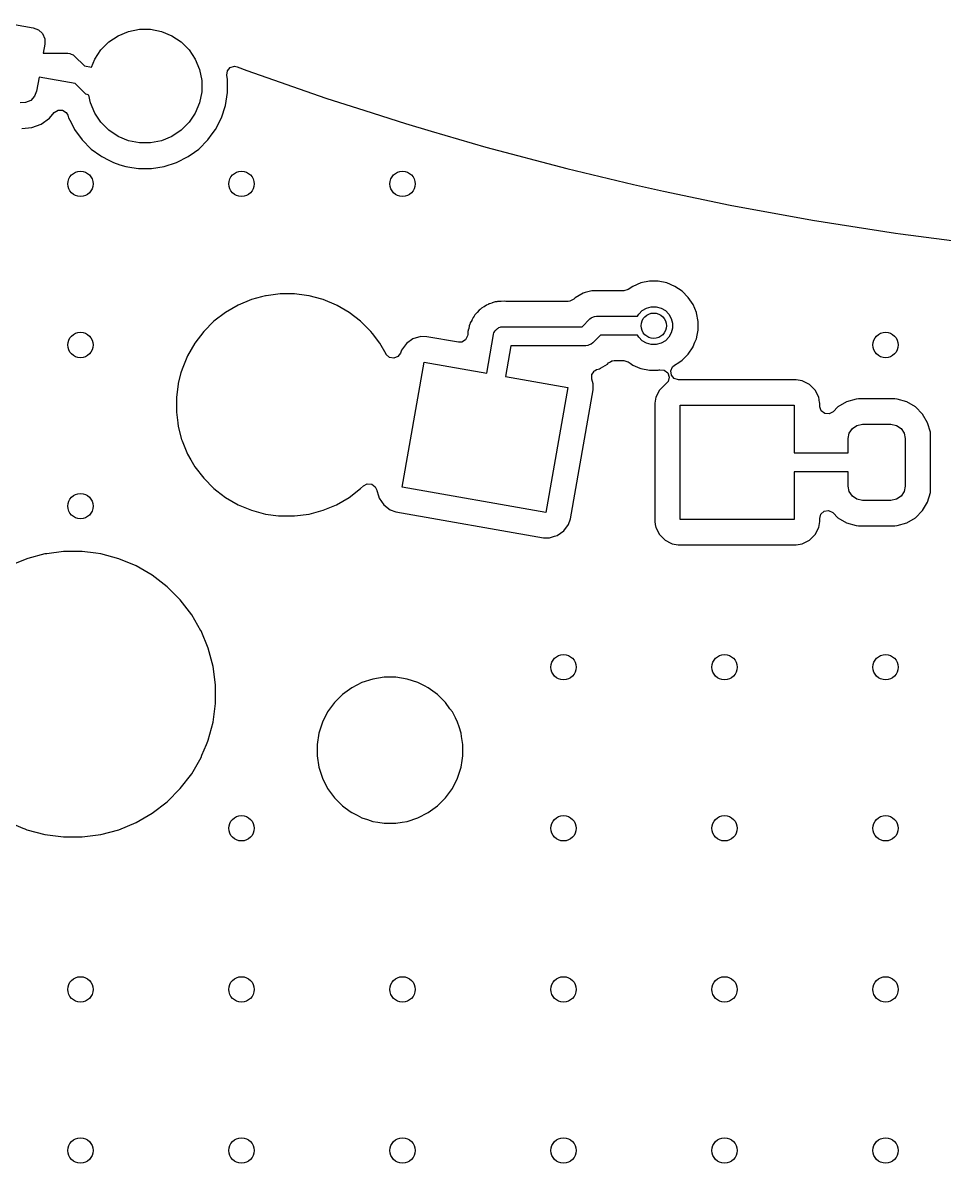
# Model space of a CAD drawing. Extents: x 2.6 to 14.2, y -9.4 to -3.8.
# Drawn here: x 7.147 to 7.72, y -5.138 to -4.431 of the extents above; entities that cross this region are included whole.
import ezdxf

# ---------------------------------------------------------------- set-up
doc = ezdxf.new("R2010")
doc.units = 0
doc.header["$MEASUREMENT"] = 0
doc.layers.add('BLACK', color=7, linetype='CONTINUOUS')

msp = doc.modelspace()

# ---------------------------------------------------------------- linework, layer by layer
at = {"layer": 'BLACK', "linetype": 'CONTINUOUS'}
for p, q in [((7.13649, -4.43055), (7.15393, -4.43362)), ((7.15393, -4.43362), (7.15715, -4.43487)), ((7.15715, -4.43487), (7.15965, -4.43727)), ((7.15965, -4.43727), (7.16104, -4.44043)), ((7.2066, -4.43859), (7.21302, -4.43593)), ((7.21302, -4.43593), (7.21983, -4.43458)), ((7.21983, -4.43458), (7.22678, -4.43458)), ((7.22678, -4.43458), (7.23359, -4.43593)), ((7.23359, -4.43593), (7.24001, -4.43859)), ((7.16112, -4.44388), (7.16014, -4.44944)), ((7.16104, -4.44043), (7.16112, -4.44388)), ((7.19591, -4.44736), (7.20083, -4.44245)), ((7.20083, -4.44245), (7.2066, -4.43859)), ((7.24001, -4.43859), (7.24578, -4.44245)), ((7.24578, -4.44245), (7.25069, -4.44736)), ((7.16014, -4.44944), (7.17544, -4.44944)), ((7.17544, -4.44944), (7.17659, -4.44955)), ((7.17659, -4.44955), (7.17747, -4.44992)), ((7.17747, -4.44992), (7.17872, -4.45044)), ((7.17872, -4.45044), (7.17961, -4.45117)), ((7.17961, -4.45117), (7.18565, -4.4572)), ((7.19205, -4.45314), (7.19591, -4.44736)), ((7.25069, -4.44736), (7.25455, -4.45314)), ((7.18565, -4.4572), (7.19005, -4.45798)), ((7.19005, -4.45798), (7.19205, -4.45314)), ((7.25455, -4.45314), (7.25721, -4.45956)), ((7.25721, -4.45956), (7.25857, -4.46637)), ((7.27444, -4.46042), (7.27621, -4.45832)), ((7.27621, -4.45832), (7.27884, -4.45751)), ((7.27884, -4.45751), (7.28064, -4.45782)), ((7.28064, -4.45782), (7.28657, -4.46007)), ((7.15753, -4.46424), (7.15599, -4.47296)), ((7.17993, -4.46819), (7.15753, -4.46424)), ((7.25857, -4.46637), (7.25857, -4.47331)), ((7.27408, -4.46315), (7.27444, -4.46042)), ((7.2745, -4.46581), (7.27408, -4.46315)), ((7.2745, -4.47387), (7.2745, -4.46581)), ((7.28657, -4.46007), (7.33565, -4.47725)), ((7.15599, -4.47296), (7.15474, -4.47618)), ((7.18576, -4.47402), (7.17993, -4.46819)), ((7.25857, -4.47331), (7.25721, -4.48013)), ((7.14918, -4.48007), (7.14573, -4.48015)), ((7.15235, -4.47868), (7.14918, -4.48007)), ((7.15474, -4.47618), (7.15235, -4.47868)), ((7.18665, -4.47475), (7.18576, -4.47402)), ((7.1874, -4.47506), (7.18665, -4.47475)), ((7.18848, -4.47551), (7.1874, -4.47506)), ((7.1894, -4.48013), (7.18848, -4.47551)), ((7.19205, -4.48654), (7.1894, -4.48013)), ((7.25721, -4.48013), (7.25455, -4.48654)), ((7.27324, -4.48183), (7.2745, -4.47387)), ((7.33565, -4.47725), (7.35986, -4.48502)), ((7.16394, -4.48981), (7.16699, -4.48625)), ((7.16699, -4.48625), (7.1693, -4.48475)), ((7.1693, -4.48475), (7.17205, -4.48474)), ((7.17205, -4.48474), (7.17437, -4.48621)), ((7.17437, -4.48621), (7.17534, -4.48792)), ((7.19591, -4.49232), (7.19205, -4.48654)), ((7.25455, -4.48654), (7.25069, -4.49232)), ((7.27075, -4.48949), (7.27324, -4.48183)), ((7.35986, -4.48502), (7.38515, -4.49314)), ((7.15302, -4.49557), (7.15884, -4.49338)), ((7.15884, -4.49338), (7.16394, -4.48981)), ((7.17534, -4.48792), (7.17585, -4.48949)), ((7.17585, -4.48949), (7.17738, -4.49248)), ((7.17738, -4.49248), (7.17951, -4.49667)), ((7.20083, -4.49723), (7.19591, -4.49232)), ((7.25069, -4.49232), (7.24578, -4.49723)), ((7.26709, -4.49668), (7.27075, -4.48949)), ((7.38515, -4.49314), (7.40102, -4.49779)), ((7.14683, -4.49624), (7.15302, -4.49557)), ((7.17951, -4.49667), (7.17951, -4.49668)), ((7.17951, -4.49668), (7.18425, -4.5032)), ((7.2066, -4.50109), (7.20083, -4.49723)), ((7.21302, -4.50375), (7.2066, -4.50109)), ((7.24001, -4.50109), (7.23359, -4.50375)), ((7.24578, -4.49723), (7.24001, -4.50109)), ((7.26236, -4.5032), (7.26503, -4.49952)), ((7.26503, -4.49952), (7.26709, -4.49668)), ((7.40102, -4.49779), (7.43505, -4.50775)), ((7.18425, -4.5032), (7.18995, -4.50889)), ((7.18995, -4.50889), (7.19586, -4.51319)), ((7.21983, -4.5051), (7.21302, -4.50375)), ((7.22678, -4.5051), (7.21983, -4.5051)), ((7.23359, -4.50375), (7.22678, -4.5051)), ((7.25409, -4.51076), (7.25666, -4.50889)), ((7.25666, -4.50889), (7.26236, -4.5032)), ((7.25666, -4.50889), (7.25666, -4.50889)), ((7.25666, -4.50889), (7.25666, -4.50889)), ((7.26236, -4.5032), (7.26236, -4.5032)), ((7.26236, -4.5032), (7.26236, -4.5032)), ((7.43505, -4.50775), (7.48531, -4.52107)), ((7.19586, -4.51319), (7.19647, -4.51363)), ((7.19647, -4.51363), (7.20089, -4.51589)), ((7.20089, -4.51589), (7.20365, -4.51729)), ((7.24296, -4.51729), (7.25014, -4.51363)), ((7.25014, -4.51363), (7.25409, -4.51076)), ((7.20365, -4.51729), (7.20365, -4.51729)), ((7.20365, -4.51729), (7.20365, -4.51729)), ((7.20365, -4.51729), (7.20776, -4.51863)), ((7.20776, -4.51863), (7.21131, -4.51978)), ((7.21131, -4.51978), (7.21521, -4.5204)), ((7.21521, -4.5204), (7.21927, -4.52104)), ((7.21927, -4.52104), (7.21927, -4.52104)), ((7.21927, -4.52104), (7.22733, -4.52104)), ((7.22733, -4.52104), (7.23529, -4.51978)), ((7.22733, -4.52104), (7.22733, -4.52104)), ((7.23529, -4.51978), (7.24296, -4.51729)), ((7.48531, -4.52107), (7.52663, -4.53087)), ((7.52663, -4.53087), (7.5359, -4.53308)), ((7.5359, -4.53308), (7.54532, -4.53506)), ((7.54532, -4.53506), (7.58679, -4.54377)), ((7.58679, -4.54377), (7.63793, -4.55314)), ((7.63793, -4.55314), (7.63793, -4.55314)), ((7.63793, -4.55314), (7.63793, -4.55314)), ((7.63793, -4.55314), (7.6893, -4.56119)), ((7.6893, -4.56119), (7.69261, -4.56162)), ((7.69261, -4.56162), (7.74086, -4.5679)), ((7.53122, -4.59205), (7.5262, -4.59413)), ((7.53655, -4.59099), (7.53122, -4.59205)), ((7.53122, -4.59205), (7.53122, -4.59205)), ((7.54198, -4.59099), (7.53655, -4.59099)), ((7.53655, -4.59099), (7.53655, -4.59099)), ((7.54731, -4.59205), (7.54198, -4.59099)), ((7.54198, -4.59099), (7.54198, -4.59099)), ((7.55233, -4.59413), (7.54731, -4.59205)), ((7.54731, -4.59205), (7.54731, -4.59205)), ((7.29567, -4.60068), (7.28949, -4.60233)), ((7.29821, -4.6), (7.29567, -4.60068)), ((7.29864, -4.59994), (7.29821, -4.6)), ((7.30717, -4.59882), (7.29864, -4.59994)), ((7.3162, -4.59882), (7.30717, -4.59882)), ((7.30717, -4.59882), (7.30717, -4.59882)), ((7.32366, -4.5998), (7.3162, -4.59882)), ((7.3162, -4.59882), (7.3162, -4.59882)), ((7.32516, -4.6), (7.32366, -4.5998)), ((7.33309, -4.60212), (7.32516, -4.6)), ((7.49534, -4.59837), (7.49039, -4.60122)), ((7.49671, -4.598), (7.49534, -4.59837)), ((7.50085, -4.59689), (7.49671, -4.598)), ((7.52058, -4.59689), (7.50085, -4.59689)), ((7.52067, -4.59689), (7.52058, -4.59689)), ((7.52329, -4.59607), (7.52067, -4.59689)), ((7.5262, -4.59413), (7.52329, -4.59607)), ((7.5262, -4.59413), (7.5262, -4.59413)), ((7.55685, -4.59715), (7.55233, -4.59413)), ((7.55233, -4.59413), (7.55233, -4.59413)), ((7.56069, -4.60099), (7.55685, -4.59715)), ((7.55685, -4.59715), (7.55685, -4.59715)), ((7.56371, -4.6055), (7.56069, -4.60099)), ((7.56069, -4.60099), (7.56069, -4.60099)), ((7.28114, -4.60579), (7.27332, -4.61031)), ((7.28949, -4.60233), (7.28114, -4.60579)), ((7.28114, -4.60579), (7.28114, -4.60579)), ((7.33389, -4.60233), (7.33309, -4.60212)), ((7.34223, -4.60579), (7.33389, -4.60233)), ((7.34269, -4.60606), (7.34223, -4.60579)), ((7.34223, -4.60579), (7.34223, -4.60579)), ((7.35003, -4.61029), (7.34269, -4.60606)), ((7.43184, -4.60815), (7.43154, -4.60845)), ((7.43222, -4.60777), (7.43184, -4.60815)), ((7.43184, -4.60815), (7.43184, -4.60815)), ((7.43369, -4.60692), (7.43222, -4.60777)), ((7.43222, -4.60777), (7.43222, -4.60777)), ((7.43387, -4.60682), (7.43369, -4.60692)), ((7.43543, -4.60572), (7.43387, -4.60682)), ((7.43633, -4.6054), (7.43543, -4.60572)), ((7.4369, -4.60507), (7.43633, -4.6054)), ((7.43716, -4.60492), (7.4369, -4.60507)), ((7.4388, -4.60448), (7.43716, -4.60492)), ((7.439, -4.60442), (7.4388, -4.60448)), ((7.4388, -4.60448), (7.4388, -4.60448)), ((7.44079, -4.60377), (7.439, -4.60442)), ((7.44175, -4.60369), (7.44079, -4.60377)), ((7.44216, -4.60358), (7.44175, -4.60369)), ((7.44267, -4.60344), (7.44216, -4.60358)), ((7.44458, -4.60344), (7.44267, -4.60344)), ((7.44648, -4.60327), (7.44458, -4.60344)), ((7.44742, -4.60344), (7.44648, -4.60327)), ((7.48615, -4.60344), (7.44742, -4.60344)), ((7.48719, -4.60333), (7.48615, -4.60344)), ((7.48961, -4.60201), (7.48719, -4.60333)), ((7.49039, -4.60122), (7.48961, -4.60201)), ((7.49039, -4.60122), (7.49039, -4.60122)), ((7.53208, -4.6092), (7.53475, -4.60765)), ((7.53475, -4.60765), (7.53773, -4.60686)), ((7.53773, -4.60686), (7.54081, -4.60686)), ((7.54081, -4.60686), (7.54379, -4.60765)), ((7.54379, -4.60765), (7.54646, -4.6092)), ((7.56576, -4.61046), (7.56371, -4.6055)), ((7.56371, -4.6055), (7.56371, -4.6055)), ((7.27332, -4.61031), (7.26615, -4.61581)), ((7.35006, -4.61031), (7.35003, -4.61029)), ((7.35722, -4.61581), (7.35006, -4.61031)), ((7.42618, -4.61528), (7.42533, -4.61675)), ((7.42628, -4.6151), (7.42618, -4.61528)), ((7.42618, -4.61528), (7.42618, -4.61528)), ((7.42709, -4.61337), (7.42628, -4.6151)), ((7.42771, -4.61264), (7.42709, -4.61337)), ((7.42776, -4.61254), (7.42771, -4.61264)), ((7.42792, -4.61227), (7.42776, -4.61254)), ((7.42818, -4.61181), (7.42792, -4.61227)), ((7.42792, -4.61227), (7.42792, -4.61227)), ((7.42938, -4.61061), (7.42818, -4.61181)), ((7.42818, -4.61181), (7.42818, -4.61181)), ((7.42953, -4.61046), (7.42938, -4.61061)), ((7.42938, -4.61061), (7.42938, -4.61061)), ((7.43076, -4.609), (7.42953, -4.61046)), ((7.43154, -4.60845), (7.43076, -4.609)), ((7.49471, -4.61921), (7.49952, -4.61439)), ((7.49952, -4.61439), (7.50042, -4.61366)), ((7.50042, -4.61366), (7.50179, -4.61309)), ((7.50179, -4.61309), (7.50255, -4.61277)), ((7.50255, -4.61277), (7.5037, -4.61266)), ((7.5037, -4.61266), (7.52916, -4.61266)), ((7.52916, -4.61266), (7.5299, -4.61138)), ((7.5299, -4.61138), (7.53208, -4.6092)), ((7.54646, -4.6092), (7.54864, -4.61138)), ((7.54864, -4.61138), (7.55018, -4.61405)), ((7.55018, -4.61405), (7.55098, -4.61703)), ((7.56579, -4.61052), (7.56576, -4.61046)), ((7.56685, -4.61585), (7.56579, -4.61052)), ((7.56579, -4.61052), (7.56579, -4.61052)), ((7.56579, -4.61052), (7.56579, -4.61052)), ((7.25976, -4.6222), (7.25426, -4.62936)), ((7.26615, -4.61581), (7.25976, -4.6222)), ((7.36361, -4.6222), (7.35722, -4.61581)), ((7.35722, -4.61581), (7.35722, -4.61581)), ((7.36449, -4.62334), (7.36361, -4.6222)), ((7.36361, -4.6222), (7.36361, -4.6222)), ((7.36361, -4.6222), (7.36361, -4.6222)), ((7.42429, -4.62063), (7.42385, -4.62226)), ((7.42385, -4.62226), (7.42385, -4.62279)), ((7.42435, -4.62042), (7.42429, -4.62063)), ((7.42468, -4.61854), (7.42435, -4.62042)), ((7.42508, -4.61767), (7.42468, -4.61854)), ((7.42519, -4.61726), (7.42508, -4.61767)), ((7.42533, -4.61675), (7.42519, -4.61726)), ((7.42519, -4.61726), (7.42519, -4.61726)), ((7.42533, -4.61675), (7.42533, -4.61675)), ((7.44037, -4.62243), (7.44062, -4.62183)), ((7.44062, -4.62183), (7.44098, -4.62147)), ((7.44098, -4.62147), (7.44126, -4.62103)), ((7.44126, -4.62103), (7.44179, -4.62066)), ((7.44179, -4.62066), (7.44225, -4.6202)), ((7.44225, -4.6202), (7.44272, -4.62001)), ((7.44272, -4.62001), (7.44315, -4.61971)), ((7.44315, -4.61971), (7.44378, -4.61957)), ((7.44378, -4.61957), (7.44438, -4.61932)), ((7.44438, -4.61932), (7.44531, -4.61923)), ((7.44531, -4.61923), (7.4454, -4.61921)), ((7.4454, -4.61921), (7.44544, -4.61922)), ((7.44544, -4.61922), (7.44553, -4.61921)), ((7.44553, -4.61921), (7.49471, -4.61921)), ((7.55098, -4.62011), (7.55018, -4.62309)), ((7.55098, -4.61703), (7.55098, -4.62011)), ((7.56622, -4.62443), (7.56685, -4.62128)), ((7.56685, -4.62128), (7.56685, -4.61585)), ((7.25426, -4.62936), (7.24974, -4.63719)), ((7.36911, -4.62936), (7.36449, -4.62334)), ((7.37302, -4.63613), (7.36911, -4.62936)), ((7.36911, -4.62936), (7.36911, -4.62936)), ((7.36911, -4.62936), (7.36911, -4.62936)), ((7.38973, -4.6268), (7.38564, -4.62967)), ((7.39451, -4.62534), (7.38973, -4.6268)), ((7.38973, -4.6268), (7.38973, -4.6268)), ((7.39824, -4.62541), (7.39451, -4.62534)), ((7.39451, -4.62534), (7.39451, -4.62534)), ((7.4179, -4.62887), (7.39824, -4.62541)), ((7.39824, -4.62541), (7.39824, -4.62541)), ((7.41997, -4.62879), (7.4179, -4.62887)), ((7.42233, -4.62738), (7.41997, -4.62879)), ((7.42356, -4.62491), (7.42233, -4.62738)), ((7.42373, -4.62392), (7.42356, -4.62491)), ((7.42378, -4.62364), (7.42373, -4.62392)), ((7.42385, -4.62279), (7.42378, -4.62364)), ((7.4355, -4.64799), (7.43971, -4.62409)), ((7.43971, -4.62409), (7.43974, -4.624)), ((7.43974, -4.62396), (7.43977, -4.62388)), ((7.43974, -4.624), (7.43974, -4.62396)), ((7.43977, -4.62388), (7.44002, -4.62297)), ((7.44002, -4.62297), (7.44037, -4.62243)), ((7.50133, -4.62929), (7.50043, -4.63002)), ((7.50615, -4.62447), (7.50133, -4.62929)), ((7.52916, -4.62447), (7.50615, -4.62447)), ((7.5299, -4.62576), (7.52916, -4.62447)), ((7.53208, -4.62794), (7.5299, -4.62576)), ((7.53475, -4.62948), (7.53208, -4.62794)), ((7.53773, -4.63028), (7.53475, -4.62948)), ((7.54379, -4.62948), (7.54081, -4.63028)), ((7.54646, -4.62794), (7.54379, -4.62948)), ((7.54864, -4.62576), (7.54646, -4.62794)), ((7.55018, -4.62309), (7.54864, -4.62576)), ((7.56376, -4.63152), (7.56488, -4.62879)), ((7.56488, -4.62879), (7.56579, -4.62661)), ((7.56579, -4.62661), (7.56622, -4.62443)), ((7.37315, -4.63636), (7.37302, -4.63613)), ((7.37316, -4.63637), (7.37315, -4.63636)), ((7.37515, -4.63826), (7.37316, -4.63637)), ((7.382, -4.63551), (7.3804, -4.63775)), ((7.38263, -4.63366), (7.382, -4.63551)), ((7.38564, -4.62967), (7.38263, -4.63366)), ((7.38564, -4.62967), (7.38564, -4.62967)), ((7.45048, -4.63102), (7.44713, -4.65004)), ((7.49715, -4.63102), (7.45048, -4.63102)), ((7.49831, -4.63091), (7.49715, -4.63102)), ((7.49919, -4.63054), (7.49831, -4.63091)), ((7.50043, -4.63002), (7.49919, -4.63054)), ((7.54081, -4.63028), (7.53773, -4.63028)), ((7.55685, -4.63999), (7.56069, -4.63615)), ((7.56069, -4.63615), (7.56371, -4.63163)), ((7.56371, -4.63163), (7.56376, -4.63152)), ((7.24974, -4.63719), (7.24629, -4.64553)), ((7.24974, -4.63719), (7.24974, -4.63719)), ((7.37785, -4.63878), (7.37515, -4.63826)), ((7.3804, -4.63775), (7.37785, -4.63878)), ((7.38306, -4.7187), (7.39673, -4.64115)), ((7.39673, -4.64115), (7.4355, -4.64799)), ((7.50629, -4.64486), (7.51046, -4.64246)), ((7.51046, -4.64246), (7.51125, -4.64167)), ((7.51125, -4.64167), (7.51231, -4.64109)), ((7.51231, -4.64109), (7.51332, -4.64044)), ((7.51332, -4.64044), (7.51357, -4.6404)), ((7.51357, -4.6404), (7.51366, -4.64035)), ((7.51366, -4.64035), (7.5147, -4.64024)), ((7.5147, -4.64024), (7.52058, -4.64024)), ((7.52058, -4.64024), (7.52322, -4.64102)), ((7.52322, -4.64102), (7.52329, -4.64106)), ((7.52329, -4.64106), (7.52455, -4.6419)), ((7.52455, -4.6419), (7.5262, -4.64301)), ((7.5262, -4.64301), (7.5262, -4.64301)), ((7.5262, -4.64301), (7.5262, -4.64301)), ((7.5262, -4.64301), (7.53059, -4.64483)), ((7.55097, -4.6441), (7.55215, -4.64316)), ((7.55213, -4.64314), (7.55483, -4.64134)), ((7.55215, -4.64316), (7.55213, -4.64314)), ((7.55483, -4.64134), (7.55685, -4.63999)), ((7.24565, -4.6479), (7.24395, -4.65426)), ((7.24629, -4.64553), (7.24565, -4.6479)), ((7.44713, -4.65004), (7.4859, -4.65688)), ((7.50076, -4.6515), (7.50082, -4.65027)), ((7.50081, -4.64904), (7.50089, -4.64891)), ((7.50082, -4.65027), (7.50081, -4.64904)), ((7.50089, -4.64891), (7.5009, -4.64875)), ((7.5009, -4.64875), (7.50162, -4.64775)), ((7.50162, -4.64775), (7.50227, -4.64671)), ((7.50227, -4.64671), (7.50244, -4.64661)), ((7.50244, -4.64661), (7.5025, -4.64652)), ((7.5025, -4.64652), (7.50294, -4.6463)), ((7.50294, -4.6463), (7.50371, -4.64583)), ((7.50371, -4.64583), (7.50397, -4.64572)), ((7.50397, -4.64572), (7.50552, -4.64531)), ((7.50552, -4.64531), (7.50629, -4.64486)), ((7.53059, -4.64483), (7.53122, -4.64509)), ((7.53122, -4.64509), (7.53122, -4.64509)), ((7.53122, -4.64509), (7.53122, -4.64509)), ((7.53122, -4.64509), (7.53655, -4.64615)), ((7.53655, -4.64615), (7.53655, -4.64615)), ((7.53655, -4.64615), (7.54198, -4.64615)), ((7.54198, -4.64615), (7.5427, -4.646)), ((7.5427, -4.646), (7.54303, -4.64594)), ((7.54303, -4.64594), (7.54577, -4.64618)), ((7.54577, -4.64618), (7.54794, -4.64787)), ((7.54794, -4.64787), (7.54886, -4.65046)), ((7.54886, -4.65046), (7.54823, -4.65314)), ((7.54983, -4.6466), (7.55097, -4.6441)), ((7.55022, -4.64932), (7.54983, -4.6466)), ((7.55202, -4.6514), (7.55022, -4.64932)), ((7.2439, -4.65463), (7.24277, -4.66322)), ((7.24395, -4.65426), (7.2439, -4.65463)), ((7.4859, -4.65688), (7.47223, -4.73442)), ((7.50084, -4.65164), (7.50076, -4.6515)), ((7.50084, -4.65179), (7.50084, -4.65164)), ((7.50171, -4.65465), (7.50084, -4.65179)), ((7.50165, -4.65839), (7.50171, -4.65477)), ((7.50171, -4.65477), (7.50171, -4.65465)), ((7.50171, -4.65465), (7.50171, -4.65465)), ((7.50171, -4.65465), (7.50171, -4.65465)), ((7.54629, -4.65503), (7.54276, -4.65856)), ((7.5466, -4.6548), (7.54629, -4.65503)), ((7.54823, -4.65314), (7.54656, -4.65475)), ((7.54656, -4.65475), (7.5466, -4.6548)), ((7.55466, -4.65218), (7.55202, -4.6514)), ((7.62778, -4.65218), (7.55466, -4.65218)), ((7.63147, -4.65276), (7.62778, -4.65218)), ((7.6326, -4.65333), (7.63147, -4.65276)), ((7.63592, -4.65503), (7.6326, -4.65333)), ((7.63945, -4.65856), (7.63592, -4.65503)), ((7.63592, -4.65503), (7.63592, -4.65503)), ((7.63592, -4.65503), (7.63592, -4.65503)), ((7.24277, -4.66322), (7.24277, -4.67225)), ((7.48754, -4.73838), (7.50165, -4.65839)), ((7.54049, -4.66301), (7.53991, -4.6667)), ((7.54276, -4.65856), (7.54049, -4.66301)), ((7.54276, -4.65856), (7.54276, -4.65856)), ((7.64172, -4.66301), (7.63945, -4.65856)), ((7.63945, -4.65856), (7.63945, -4.65856)), ((7.63945, -4.65856), (7.63945, -4.65856)), ((7.64224, -4.66631), (7.64172, -4.66301)), ((7.66498, -4.6641), (7.659, -4.66583)), ((7.66637, -4.66399), (7.66498, -4.6641)), ((7.66638, -4.66399), (7.66637, -4.66399)), ((7.68907, -4.66399), (7.66638, -4.66399)), ((7.69046, -4.6641), (7.68907, -4.66399)), ((7.69644, -4.66583), (7.69046, -4.6641)), ((7.69046, -4.6641), (7.69046, -4.6641)), ((7.53991, -4.6667), (7.53991, -4.74005)), ((7.55567, -4.73881), (7.55567, -4.66794)), ((7.55567, -4.66794), (7.62654, -4.66794)), ((7.62654, -4.66794), (7.62654, -4.69747)), ((7.64231, -4.6667), (7.64224, -4.66631)), ((7.64231, -4.66856), (7.64231, -4.6667)), ((7.64232, -4.66891), (7.64231, -4.66856)), ((7.64328, -4.67148), (7.64232, -4.66891)), ((7.64548, -4.67313), (7.64328, -4.67148)), ((7.65365, -4.669), (7.65064, -4.67201)), ((7.659, -4.66583), (7.65365, -4.669)), ((7.65365, -4.669), (7.65365, -4.669)), ((7.659, -4.66583), (7.659, -4.66583)), ((7.70179, -4.669), (7.69644, -4.66583)), ((7.69644, -4.66583), (7.69644, -4.66583)), ((7.70619, -4.6734), (7.70179, -4.669)), ((7.70179, -4.669), (7.70179, -4.669)), ((7.24277, -4.67225), (7.24363, -4.67876)), ((7.24363, -4.67876), (7.24395, -4.68121)), ((7.64823, -4.67333), (7.64548, -4.67313)), ((7.65064, -4.67201), (7.64823, -4.67333)), ((7.70936, -4.67876), (7.70619, -4.6734)), ((7.70619, -4.6734), (7.70619, -4.6734)), ((7.70619, -4.6734), (7.70619, -4.6734)), ((7.71109, -4.68473), (7.70936, -4.67876)), ((7.24395, -4.68121), (7.24607, -4.68913)), ((7.66, -4.68861), (7.66068, -4.68522)), ((7.66068, -4.68522), (7.6626, -4.68235)), ((7.6626, -4.68235), (7.66547, -4.68043)), ((7.66547, -4.68043), (7.66886, -4.67976)), ((7.66886, -4.67976), (7.68658, -4.67976)), ((7.68658, -4.67976), (7.68997, -4.68043)), ((7.68997, -4.68043), (7.69284, -4.68235)), ((7.69284, -4.68235), (7.69476, -4.68522)), ((7.69476, -4.68522), (7.69544, -4.68861)), ((7.7112, -4.68613), (7.71109, -4.68473)), ((7.24607, -4.68913), (7.24629, -4.68993)), ((7.24629, -4.68993), (7.24974, -4.69828)), ((7.66, -4.69747), (7.66, -4.68861)), ((7.69544, -4.68861), (7.69544, -4.71814)), ((7.7112, -4.72063), (7.7112, -4.68613)), ((7.24974, -4.69828), (7.24974, -4.69828)), ((7.24974, -4.69828), (7.25182, -4.70187)), ((7.62654, -4.69747), (7.66, -4.69747)), ((7.25182, -4.70187), (7.25424, -4.70607)), ((7.25424, -4.70607), (7.25426, -4.7061)), ((7.25426, -4.7061), (7.25976, -4.71327)), ((7.25976, -4.71327), (7.25976, -4.71327)), ((7.25976, -4.71327), (7.26615, -4.71966)), ((7.63048, -4.70928), (7.62654, -4.70928)), ((7.62654, -4.70928), (7.62654, -4.73881)), ((7.66, -4.70928), (7.63048, -4.70928)), ((7.66, -4.71814), (7.66, -4.70928)), ((7.26615, -4.71966), (7.26615, -4.71966)), ((7.26615, -4.71966), (7.26615, -4.71966)), ((7.26615, -4.71966), (7.26789, -4.721)), ((7.26789, -4.721), (7.27332, -4.72516)), ((7.35006, -4.72516), (7.35722, -4.71966)), ((7.35722, -4.71966), (7.35893, -4.71795)), ((7.35893, -4.71795), (7.36135, -4.71663)), ((7.36135, -4.71663), (7.36409, -4.71683)), ((7.36409, -4.71683), (7.36629, -4.71848)), ((7.36629, -4.71848), (7.36722, -4.72072)), ((7.36722, -4.72072), (7.36725, -4.72092)), ((7.36725, -4.72092), (7.36822, -4.72411)), ((7.47223, -4.73442), (7.38306, -4.7187)), ((7.66068, -4.72153), (7.66, -4.71814)), ((7.69544, -4.71814), (7.69476, -4.72153)), ((7.71109, -4.72202), (7.7112, -4.72063)), ((7.27332, -4.72516), (7.27332, -4.72516)), ((7.27332, -4.72516), (7.27332, -4.72516)), ((7.27332, -4.72516), (7.28114, -4.72968)), ((7.34223, -4.72968), (7.35006, -4.72516)), ((7.36822, -4.72411), (7.36871, -4.72569)), ((7.36871, -4.72569), (7.37157, -4.72979)), ((7.6626, -4.72441), (7.66068, -4.72153)), ((7.66547, -4.72633), (7.6626, -4.72441)), ((7.66886, -4.727), (7.66547, -4.72633)), ((7.68658, -4.727), (7.66886, -4.727)), ((7.68997, -4.72633), (7.68658, -4.727)), ((7.69284, -4.72441), (7.68997, -4.72633)), ((7.69476, -4.72153), (7.69284, -4.72441)), ((7.70619, -4.73336), (7.70936, -4.728)), ((7.70936, -4.728), (7.71109, -4.72202)), ((7.28114, -4.72968), (7.28114, -4.72968)), ((7.28114, -4.72968), (7.28114, -4.72968)), ((7.28114, -4.72968), (7.28322, -4.73054)), ((7.28322, -4.73054), (7.28949, -4.73313)), ((7.28949, -4.73313), (7.29821, -4.73547)), ((7.29821, -4.73547), (7.30622, -4.73653)), ((7.3162, -4.73665), (7.32516, -4.73547)), ((7.32516, -4.73547), (7.33389, -4.73313)), ((7.33389, -4.73313), (7.34223, -4.72968)), ((7.37157, -4.72979), (7.37556, -4.73279)), ((7.37556, -4.73279), (7.3791, -4.73401)), ((7.3791, -4.73401), (7.47071, -4.75016)), ((7.64231, -4.7382), (7.64308, -4.73556)), ((7.64308, -4.73556), (7.64516, -4.73376)), ((7.64516, -4.73376), (7.64788, -4.73337)), ((7.64788, -4.73337), (7.65039, -4.73451)), ((7.65039, -4.73451), (7.65064, -4.73475)), ((7.65064, -4.73475), (7.65365, -4.73775)), ((7.70179, -4.73775), (7.70619, -4.73336)), ((7.30622, -4.73653), (7.30701, -4.73663)), ((7.30701, -4.73663), (7.30717, -4.73665)), ((7.30717, -4.73665), (7.30717, -4.73665)), ((7.30717, -4.73665), (7.3162, -4.73665)), ((7.3162, -4.73665), (7.3162, -4.73665)), ((7.48332, -4.7459), (7.48633, -4.74192)), ((7.48633, -4.74192), (7.48754, -4.73838)), ((7.53991, -4.74005), (7.5402, -4.74192)), ((7.5402, -4.74192), (7.54049, -4.74374)), ((7.62654, -4.73881), (7.55567, -4.73881)), ((7.64172, -4.74374), (7.64231, -4.74005)), ((7.64231, -4.74005), (7.64231, -4.7382)), ((7.65365, -4.73775), (7.65365, -4.73775)), ((7.65365, -4.73775), (7.65365, -4.73775)), ((7.65365, -4.73775), (7.659, -4.74092)), ((7.659, -4.74092), (7.66498, -4.74266)), ((7.66498, -4.74266), (7.66638, -4.74277)), ((7.68907, -4.74277), (7.69046, -4.74266)), ((7.69046, -4.74266), (7.69644, -4.74092)), ((7.69644, -4.74092), (7.70179, -4.73775)), ((7.47445, -4.75023), (7.4777, -4.74924)), ((7.4777, -4.74924), (7.47923, -4.74877)), ((7.47923, -4.74877), (7.48332, -4.7459)), ((7.47923, -4.74877), (7.47923, -4.74877)), ((7.47923, -4.74877), (7.47923, -4.74877)), ((7.54049, -4.74374), (7.54276, -4.74819)), ((7.54276, -4.74819), (7.54276, -4.74819)), ((7.54276, -4.74819), (7.54276, -4.74819)), ((7.54276, -4.74819), (7.54629, -4.75173)), ((7.63592, -4.75173), (7.63945, -4.74819)), ((7.63945, -4.74819), (7.64172, -4.74374)), ((7.64172, -4.74374), (7.64172, -4.74374)), ((7.64172, -4.74374), (7.64172, -4.74374)), ((7.66638, -4.74277), (7.68907, -4.74277)), ((7.47071, -4.75016), (7.47146, -4.75018)), ((7.47146, -4.75018), (7.47445, -4.75023)), ((7.47445, -4.75023), (7.47445, -4.75023)), ((7.47445, -4.75023), (7.47445, -4.75023)), ((7.54629, -4.75173), (7.54629, -4.75173)), ((7.54629, -4.75173), (7.54629, -4.75173)), ((7.54629, -4.75173), (7.54991, -4.75357)), ((7.54991, -4.75357), (7.55074, -4.75399)), ((7.55074, -4.75399), (7.55443, -4.75458)), ((7.55443, -4.75458), (7.55443, -4.75458)), ((7.55443, -4.75458), (7.62778, -4.75458)), ((7.62778, -4.75458), (7.63147, -4.75399)), ((7.63147, -4.75399), (7.63592, -4.75173)), ((7.14993, -4.76325), (7.1392, -4.7677)), ((7.15061, -4.76307), (7.14993, -4.76325)), ((7.14993, -4.76325), (7.14993, -4.76325)), ((7.16115, -4.76024), (7.15061, -4.76307)), ((7.16223, -4.7601), (7.16115, -4.76024)), ((7.17267, -4.75873), (7.16223, -4.7601)), ((7.18428, -4.75873), (7.17267, -4.75873)), ((7.17267, -4.75873), (7.17267, -4.75873)), ((7.19281, -4.75985), (7.18428, -4.75873)), ((7.18428, -4.75873), (7.18428, -4.75873)), ((7.1958, -4.76024), (7.19281, -4.75985)), ((7.20702, -4.76325), (7.1958, -4.76024)), ((7.21775, -4.7677), (7.20702, -4.76325)), ((7.20702, -4.76325), (7.20702, -4.76325)), ((7.20702, -4.76325), (7.20702, -4.76325)), ((7.22781, -4.7735), (7.21775, -4.7677)), ((7.21775, -4.7677), (7.21775, -4.7677)), ((7.23702, -4.78057), (7.22781, -4.7735)), ((7.24523, -4.78879), (7.23702, -4.78057)), ((7.23702, -4.78057), (7.23702, -4.78057)), ((7.2523, -4.798), (7.24523, -4.78879)), ((7.24523, -4.78879), (7.24523, -4.78879)), ((7.25807, -4.80799), (7.2523, -4.798)), ((7.25811, -4.80806), (7.25807, -4.80799)), ((7.26256, -4.81879), (7.25811, -4.80806)), ((7.26556, -4.83001), (7.26256, -4.81879)), ((7.26708, -4.84152), (7.26556, -4.83001)), ((7.26708, -4.85314), (7.26708, -4.84152)), ((7.35805, -4.84008), (7.3517, -4.84332)), ((7.36483, -4.83788), (7.35805, -4.84008)), ((7.35805, -4.84008), (7.35805, -4.84008)), ((7.37187, -4.83677), (7.36483, -4.83788)), ((7.379, -4.83677), (7.37187, -4.83677)), ((7.37187, -4.83677), (7.37187, -4.83677)), ((7.38604, -4.83788), (7.379, -4.83677)), ((7.379, -4.83677), (7.379, -4.83677)), ((7.39283, -4.84008), (7.38604, -4.83788)), ((7.3968, -4.84211), (7.39283, -4.84008)), ((7.39283, -4.84008), (7.39283, -4.84008)), ((7.34593, -4.84751), (7.34089, -4.85255)), ((7.3517, -4.84332), (7.34593, -4.84751)), ((7.34593, -4.84751), (7.34593, -4.84751)), ((7.39918, -4.84332), (7.3968, -4.84211)), ((7.40495, -4.84751), (7.39918, -4.84332)), ((7.39918, -4.84332), (7.39918, -4.84332)), ((7.39918, -4.84332), (7.39918, -4.84332)), ((7.40999, -4.85255), (7.40495, -4.84751)), ((7.40495, -4.84751), (7.40495, -4.84751)), ((7.26556, -4.86465), (7.26708, -4.85314)), ((7.34089, -4.85255), (7.3367, -4.85832)), ((7.34089, -4.85255), (7.34089, -4.85255)), ((7.41269, -4.85628), (7.40999, -4.85255)), ((7.40999, -4.85255), (7.40999, -4.85255)), ((7.3367, -4.85832), (7.33346, -4.86467)), ((7.41418, -4.85832), (7.41269, -4.85628)), ((7.41605, -4.86199), (7.41418, -4.85832)), ((7.41741, -4.86467), (7.41605, -4.86199)), ((7.26256, -4.87587), (7.26556, -4.86465)), ((7.33346, -4.86467), (7.33126, -4.87145)), ((7.33346, -4.86467), (7.33346, -4.86467)), ((7.41833, -4.86748), (7.41741, -4.86467)), ((7.41741, -4.86467), (7.41741, -4.86467)), ((7.41962, -4.87145), (7.41833, -4.86748)), ((7.26147, -4.8785), (7.26232, -4.87644)), ((7.26232, -4.87644), (7.26256, -4.87587)), ((7.26232, -4.87644), (7.26232, -4.87644)), ((7.26256, -4.87587), (7.26256, -4.87587)), ((7.26256, -4.87587), (7.26256, -4.87587)), ((7.33126, -4.87145), (7.33014, -4.8785)), ((7.41994, -4.87352), (7.41962, -4.87145)), ((7.42073, -4.8785), (7.41994, -4.87352)), ((7.25869, -4.8852), (7.26147, -4.8785)), ((7.33014, -4.8785), (7.33014, -4.88563)), ((7.42073, -4.88563), (7.42073, -4.8785)), ((7.2523, -4.89666), (7.25811, -4.8866)), ((7.25811, -4.8866), (7.25869, -4.8852)), ((7.33014, -4.88563), (7.33126, -4.89267)), ((7.41962, -4.89267), (7.4203, -4.88839)), ((7.4203, -4.88839), (7.42073, -4.88563)), ((7.24523, -4.90588), (7.2523, -4.89666)), ((7.33126, -4.89267), (7.33346, -4.89945)), ((7.41741, -4.89945), (7.41962, -4.89267)), ((7.33346, -4.89945), (7.33346, -4.89945)), ((7.33346, -4.89945), (7.3354, -4.90326)), ((7.3354, -4.90326), (7.33664, -4.90568)), ((7.41418, -4.9058), (7.41741, -4.89945)), ((7.23702, -4.91409), (7.24523, -4.90588)), ((7.33664, -4.90568), (7.3367, -4.9058)), ((7.3367, -4.9058), (7.34089, -4.91157)), ((7.34089, -4.91157), (7.34089, -4.91157)), ((7.34089, -4.91157), (7.34593, -4.91661)), ((7.40495, -4.91661), (7.40999, -4.91157)), ((7.40999, -4.91157), (7.41418, -4.9058)), ((7.22781, -4.92116), (7.23702, -4.91409)), ((7.34593, -4.91661), (7.34593, -4.91661)), ((7.34593, -4.91661), (7.35074, -4.9201)), ((7.39918, -4.9208), (7.40495, -4.91661)), ((7.21775, -4.92697), (7.22781, -4.92116)), ((7.35074, -4.9201), (7.3517, -4.9208)), ((7.3517, -4.9208), (7.35502, -4.92249)), ((7.35502, -4.92249), (7.35805, -4.92404)), ((7.35805, -4.92404), (7.35805, -4.92404)), ((7.35805, -4.92404), (7.36144, -4.92514)), ((7.36144, -4.92514), (7.36483, -4.92624)), ((7.36483, -4.92624), (7.36791, -4.92673)), ((7.36791, -4.92673), (7.37187, -4.92736)), ((7.379, -4.92736), (7.38296, -4.92673)), ((7.38296, -4.92673), (7.38604, -4.92624)), ((7.38604, -4.92624), (7.39283, -4.92404)), ((7.39283, -4.92404), (7.39918, -4.9208)), ((7.1392, -4.92697), (7.1475, -4.9304)), ((7.1475, -4.9304), (7.14873, -4.93091)), ((7.14873, -4.93091), (7.14993, -4.93141)), ((7.14993, -4.93141), (7.16115, -4.93442)), ((7.1958, -4.93442), (7.20702, -4.93141)), ((7.20702, -4.93141), (7.21775, -4.92697)), ((7.37187, -4.92736), (7.37187, -4.92736)), ((7.37187, -4.92736), (7.379, -4.92736)), ((7.16115, -4.93442), (7.17267, -4.93593)), ((7.17267, -4.93593), (7.17267, -4.93593)), ((7.17267, -4.93593), (7.18428, -4.93593)), ((7.18428, -4.93593), (7.1958, -4.93442)), ((7.18428, -4.93593), (7.18428, -4.93593))]:
    msp.add_line(p, q, dxfattribs=at)
at = {"layer": 'BLACK'}
for centre in [(7.18323, -4.53054), (7.28323, -4.53054), (7.38323, -4.53054), (7.53927, -4.61857), (7.18323, -4.63054), (7.68323, -4.63054), (7.18323, -4.73054), (7.48323, -4.83054), (7.58323, -4.83054), (7.68323, -4.83054), (7.28323, -4.93054), (7.48323, -4.93054), (7.58323, -4.93054), (7.68323, -4.93054), (7.18323, -5.03054), (7.28323, -5.03054), (7.38323, -5.03054), (7.48323, -5.03054), (7.58323, -5.03054), (7.68323, -5.03054), (7.18323, -5.13054), (7.28323, -5.13054), (7.38323, -5.13054), (7.48323, -5.13054), (7.58323, -5.13054), (7.68323, -5.13054)]:
    msp.add_circle(centre, 0.00787, dxfattribs=at)

doc.saveas('drawing.dxf')
